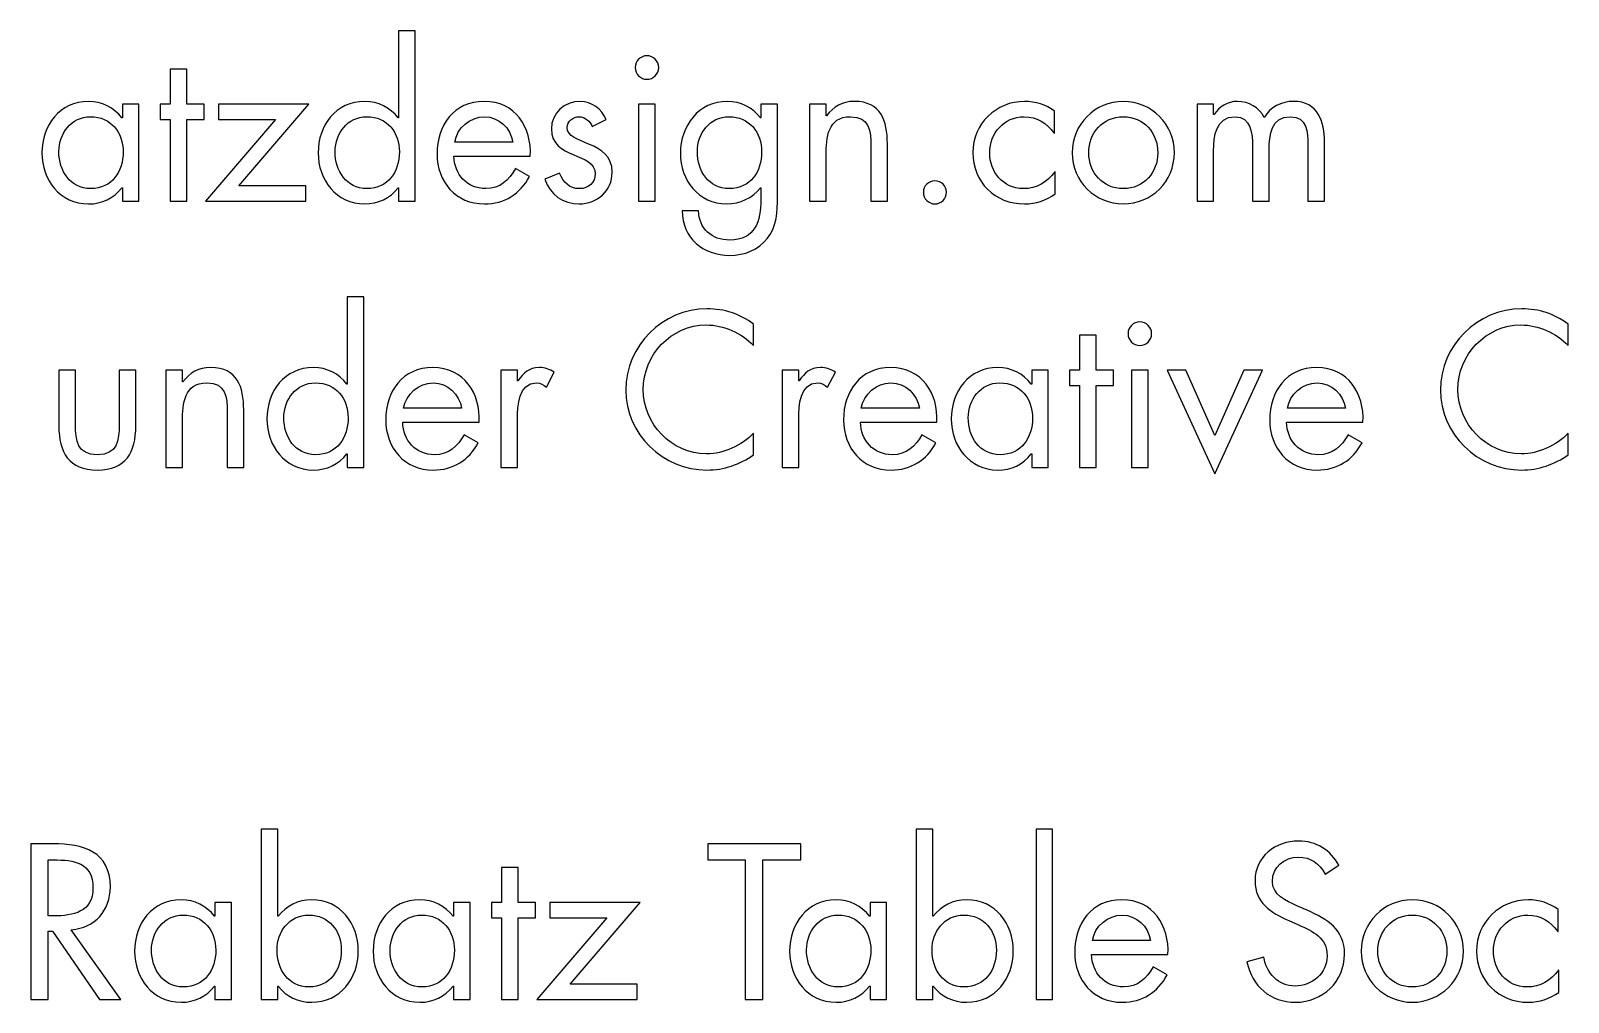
# Model space of a CAD drawing. Extents: x 150 to 6088, y 37 to 2750.
# Drawn here: x 4858.4 to 5304.3, y 1313.5 to 1595.4 of the extents above; entities that cross this region are included whole.
import ezdxf

# ---------------------------------------------------------------- set-up
doc = ezdxf.new("R2010")
doc.units = 0
doc.layers.add('00_Layout', color=7, linetype='CONTINUOUS')

msp = doc.modelspace()

# ---------------------------------------------------------------- linework, layer by layer
at = {"layer": '00_Layout', "color": 7}
for p, q in [((4969.854534, 1595.40813), (4965.056855, 1595.40813)), ((4965.056855, 1595.40813), (4965.056855, 1570.099863)), ((4969.854534, 1545.931075), (4969.854534, 1595.40813)), ((5037.083161, 1588.151498), (5037.083161, 1588.151498)), ((4903.645345, 1584.253321), (4898.847666, 1584.253321)), ((4898.847666, 1584.253321), (4898.847666, 1574.118002)), ((4903.645345, 1574.118002), (4903.645345, 1584.253321)), ((4875.698262, 1570.459696), (4875.698262, 1570.459696)), ((4884.934052, 1570.099863), (4884.814196, 1570.099863)), ((4889.731731, 1574.118002), (4884.934052, 1574.118002)), ((4884.934052, 1574.118002), (4884.934052, 1570.099863)), ((4889.731731, 1545.931075), (4889.731731, 1574.118002)), ((4898.847666, 1574.118002), (4895.908945, 1574.118002)), ((4895.908945, 1574.118002), (4895.908945, 1569.680076)), ((4908.683, 1574.118002), (4903.645345, 1574.118002)), ((4908.683, 1569.680076), (4908.683, 1574.118002)), ((4939.028791, 1574.118002), (4912.821075, 1574.118002)), ((4912.821075, 1574.118002), (4912.821075, 1569.680076)), ((4918.758312, 1550.369027), (4939.028791, 1574.118002)), ((4955.821065, 1570.459696), (4955.821065, 1570.459696)), ((4965.056855, 1570.099863), (4964.936734, 1570.099863)), ((5039.482133, 1574.118002), (5034.684454, 1574.118002)), ((5034.684454, 1574.118002), (5034.684454, 1545.931075)), ((5039.482133, 1545.931075), (5039.482133, 1574.118002)), ((5060.89217, 1570.459696), (5060.89217, 1570.459696)), ((5070.12796, 1570.099863), (5070.008104, 1570.099863)), ((5074.925639, 1574.118002), (5070.12796, 1574.118002)), ((5070.12796, 1574.118002), (5070.12796, 1570.099863)), ((5074.925639, 1547.31045), (5074.925639, 1574.118002)), ((5089.079229, 1574.118002), (5084.281285, 1574.118002)), ((5084.281285, 1574.118002), (5084.281285, 1545.931075)), ((5089.079229, 1570.699593), (5089.079229, 1574.118002)), ((5089.199085, 1570.699593), (5089.079229, 1570.699593)), ((5155.348479, 1565.721891), (5155.348479, 1572.078969)), ((5175.259125, 1570.459696), (5175.259125, 1570.459696)), ((5201.467106, 1574.118002), (5196.669162, 1574.118002)), ((5196.669162, 1574.118002), (5196.669162, 1545.931075)), ((5201.467106, 1571.059425), (5201.467106, 1574.118002)), ((5201.586962, 1571.059425), (5201.467106, 1571.059425)), ((4895.908945, 1569.680076), (4898.847666, 1569.680076)), ((4898.847666, 1569.680076), (4898.847666, 1545.931075)), ((4903.645345, 1569.680076), (4908.683, 1569.680076)), ((4903.645345, 1545.931075), (4903.645345, 1569.680076)), ((4929.373372, 1569.680076), (4909.042833, 1545.931075)), ((4912.821075, 1569.680076), (4929.373372, 1569.680076)), ((5021.250529, 1567.581035), (5025.268747, 1569.680076)), ((5155.228358, 1565.721891), (5155.348479, 1565.721891)), ((4998.22151, 1563.083128), (4981.369176, 1563.083128)), ((5102.033201, 1561.823714), (5102.033201, 1545.931075)), ((5106.83088, 1545.931075), (5106.83088, 1562.663315)), ((5212.741771, 1561.94365), (5212.741771, 1545.931075)), ((5217.53945, 1545.931075), (5217.53945, 1560.864152)), ((5228.81438, 1562.303482), (5228.81438, 1545.931075)), ((5233.612059, 1545.931075), (5233.612059, 1563.083128)), ((4981.129199, 1559.005008), (5003.259166, 1559.005008)), ((5089.079229, 1545.931075), (5089.079229, 1559.304886)), ((5201.467106, 1545.931075), (5201.467106, 1560.504319)), ((5003.019189, 1553.067771), (4998.941175, 1555.406683)), ((5011.775026, 1554.087288), (5007.517096, 1552.288125)), ((5155.528395, 1554.447147), (5155.408275, 1554.447147)), ((5155.528395, 1548.030116), (5155.528395, 1554.447147)), ((4884.814196, 1549.829278), (4884.934052, 1549.829278)), ((4884.934052, 1549.829278), (4884.934052, 1545.931075)), ((4938.18927, 1550.369027), (4918.758312, 1550.369027)), ((4938.18927, 1545.931075), (4938.18927, 1550.369027)), ((4964.936734, 1549.829278), (4965.056855, 1549.829278)), ((4965.056855, 1549.829278), (4965.056855, 1545.931075)), ((5070.008104, 1549.829278), (5070.12796, 1549.829278)), ((5070.12796, 1549.829278), (5070.12796, 1546.470824)), ((5120.624373, 1551.868338), (5120.624373, 1551.868338)), ((4884.934052, 1545.931075), (4889.731731, 1545.931075)), ((4898.847666, 1545.931075), (4903.645345, 1545.931075)), ((4909.042833, 1545.931075), (4938.18927, 1545.931075)), ((4965.056855, 1545.931075), (4969.854534, 1545.931075)), ((5034.684454, 1545.931075), (5039.482133, 1545.931075)), ((5052.076272, 1543.172376), (5047.278593, 1543.172376)), ((5084.281285, 1545.931075), (5089.079229, 1545.931075)), ((5102.033201, 1545.931075), (5106.83088, 1545.931075)), ((5175.259125, 1545.151455), (5175.259125, 1545.151455)), ((5196.669162, 1545.931075), (5201.467106, 1545.931075)), ((5212.741771, 1545.931075), (5217.53945, 1545.931075)), ((5228.81438, 1545.931075), (5233.612059, 1545.931075)), ((4954.981544, 1518.183805), (4950.183864, 1518.183805)), ((4950.183864, 1518.183805), (4950.183864, 1492.875564)), ((4954.981544, 1468.706776), (4954.981544, 1518.183805)), ((5068.029025, 1504.030373), (5068.029025, 1510.267488)), ((5180.056804, 1510.927173), (5180.056804, 1510.927173)), ((5304.319155, 1504.030373), (5304.319155, 1510.267488)), ((5167.402869, 1507.028996), (5162.604926, 1507.028996)), ((5162.604926, 1507.028996), (5162.604926, 1496.893703)), ((5167.402869, 1496.893703), (5167.402869, 1507.028996)), ((4871.320475, 1496.893703), (4866.522532, 1496.893703)), ((4866.522532, 1496.893703), (4866.522532, 1480.641231)), ((4871.320475, 1481.18098), (4871.320475, 1496.893703)), ((4888.83215, 1496.893703), (4884.034471, 1496.893703)), ((4884.034471, 1496.893703), (4884.034471, 1481.18098)), ((4888.83215, 1480.641231), (4888.83215, 1496.893703)), ((4902.385931, 1496.893703), (4897.588252, 1496.893703)), ((4897.588252, 1496.893703), (4897.588252, 1468.706776)), ((4902.385931, 1493.475267), (4902.385931, 1496.893703)), ((4999.54072, 1496.893703), (4994.74304, 1496.893703)), ((4994.74304, 1496.893703), (4994.74304, 1468.706776)), ((4999.54072, 1493.8351), (4999.54072, 1496.893703)), ((5007.936989, 1491.975983), (5010.21584, 1496.353954)), ((5081.102853, 1496.893703), (5076.305174, 1496.893703)), ((5076.305174, 1496.893703), (5076.305174, 1468.706776)), ((5081.102853, 1493.8351), (5081.102853, 1496.893703)), ((5089.499122, 1491.975983), (5091.777973, 1496.353954)), ((5153.489256, 1496.893703), (5148.691577, 1496.893703)), ((5148.691577, 1496.893703), (5148.691577, 1492.875564)), ((5153.489256, 1468.706776), (5153.489256, 1496.893703)), ((5162.604926, 1496.893703), (5159.66647, 1496.893703)), ((5159.66647, 1496.893703), (5159.66647, 1492.455751)), ((5172.440525, 1496.893703), (5167.402869, 1496.893703)), ((5172.440525, 1492.455751), (5172.440525, 1496.893703)), ((5182.455776, 1496.893703), (5177.658097, 1496.893703)), ((5177.658097, 1496.893703), (5177.658097, 1468.706776)), ((5182.455776, 1468.706776), (5182.455776, 1496.893703)), ((5193.430669, 1496.893703), (5187.97312, 1496.893703)), ((5187.97312, 1496.893703), (5201.826674, 1466.847632)), ((5201.826674, 1477.942487), (5193.430669, 1496.893703)), ((5201.826674, 1466.847632), (5215.620431, 1496.893703)), ((5210.222943, 1496.893703), (5201.826674, 1477.942487)), ((5215.620431, 1496.893703), (5210.222943, 1496.893703)), ((4902.505787, 1493.475267), (4902.385931, 1493.475267)), ((4940.948074, 1493.235397), (4940.948074, 1493.235397)), ((4950.183864, 1492.875564), (4950.063744, 1492.875564)), ((4999.66084, 1493.8351), (4999.54072, 1493.8351)), ((5081.222973, 1493.8351), (5081.102853, 1493.8351)), ((5139.455786, 1493.235397), (5139.455786, 1493.235397)), ((5148.691577, 1492.875564), (5148.571456, 1492.875564)), ((5159.66647, 1492.455751), (5162.604926, 1492.455751)), ((5162.604926, 1492.455751), (5162.604926, 1468.706776)), ((5167.402869, 1492.455751), (5172.440525, 1492.455751)), ((5167.402869, 1468.706776), (5167.402869, 1492.455751)), ((4920.137582, 1468.706776), (4920.137582, 1485.439016)), ((4983.348255, 1485.858803), (4966.496185, 1485.858803)), ((5116.126731, 1485.858803), (5099.274397, 1485.858803)), ((5239.729212, 1485.858803), (5222.876878, 1485.858803)), ((4902.385931, 1468.706776), (4902.385931, 1482.080561)), ((4915.339903, 1484.599389), (4915.339903, 1468.706776)), ((4966.256209, 1481.78071), (4988.385911, 1481.78071)), ((4999.54072, 1468.706776), (4999.54072, 1482.800226)), ((5081.102853, 1468.706776), (5081.102853, 1482.800226)), ((5099.034685, 1481.78071), (5121.164387, 1481.78071)), ((5222.637166, 1481.78071), (5244.766868, 1481.78071)), ((4988.146199, 1475.843446), (4984.06792, 1478.182384)), ((5068.029025, 1472.365082), (5068.029025, 1478.602171)), ((5120.92441, 1475.843446), (5116.846396, 1478.182384)), ((5244.526891, 1475.843446), (5240.448877, 1478.182384)), ((5304.319155, 1472.365082), (5304.319155, 1478.602171)), ((4950.063744, 1472.604953), (4950.183864, 1472.604953)), ((4950.183864, 1472.604953), (4950.183864, 1468.706776)), ((5148.571456, 1472.604953), (5148.691577, 1472.604953)), ((5148.691577, 1472.604953), (5148.691577, 1468.706776)), ((4897.588252, 1468.706776), (4902.385931, 1468.706776)), ((4915.339903, 1468.706776), (4920.137582, 1468.706776)), ((4950.183864, 1468.706776), (4954.981544, 1468.706776)), ((4994.74304, 1468.706776), (4999.54072, 1468.706776)), ((5076.305174, 1468.706776), (5081.102853, 1468.706776)), ((5148.691577, 1468.706776), (5153.489256, 1468.706776)), ((5162.604926, 1468.706776), (5167.402869, 1468.706776)), ((5177.658097, 1468.706776), (5182.455776, 1468.706776)), ((4930.033241, 1363.73518), (4925.235562, 1363.73518)), ((4925.235562, 1363.73518), (4925.235562, 1314.258125)), ((4930.033241, 1338.426914), (4930.033241, 1363.73518)), ((5120.024829, 1363.73518), (5115.227149, 1363.73518)), ((5115.227149, 1363.73518), (5115.227149, 1314.258125)), ((5120.024829, 1338.426914), (5120.024829, 1363.73518)), ((5154.748934, 1363.73518), (5149.950991, 1363.73518)), ((5149.950991, 1363.73518), (5149.950991, 1314.258125)), ((5154.748934, 1314.258125), (5154.748934, 1363.73518)), ((4864.90355, 1359.477144), (4858.366504, 1359.477144)), ((4858.366504, 1359.477144), (4858.366504, 1314.258125)), ((5081.702662, 1359.477144), (5054.715221, 1359.477144)), ((5054.715221, 1359.477144), (5054.715221, 1354.799321)), ((5081.702662, 1354.799321), (5081.702662, 1359.477144)), ((4863.404159, 1354.799321), (4864.90355, 1354.799321)), ((4863.404159, 1338.546875), (4863.404159, 1354.799321)), ((4999.7209, 1352.580345), (4994.922957, 1352.580345)), ((4994.922957, 1352.580345), (4994.922957, 1342.445053)), ((4999.7209, 1342.445053), (4999.7209, 1352.580345)), ((5054.715221, 1354.799321), (5065.630318, 1354.799321)), ((5065.630318, 1354.799321), (5065.630318, 1314.258125)), ((5070.667973, 1354.799321), (5081.702662, 1354.799321)), ((5070.667973, 1314.258125), (5070.667973, 1354.799321)), ((5233.791975, 1350.661247), (5237.810193, 1353.240056)), ((4916.599581, 1342.445053), (4911.801637, 1342.445053)), ((4911.801637, 1342.445053), (4911.801637, 1338.426914)), ((4916.599581, 1314.258125), (4916.599581, 1342.445053)), ((4985.807287, 1342.445053), (4981.009608, 1342.445053)), ((4981.009608, 1342.445053), (4981.009608, 1338.426914)), ((4985.807287, 1314.258125), (4985.807287, 1342.445053)), ((4994.922957, 1342.445053), (4991.984501, 1342.445053)), ((4991.984501, 1342.445053), (4991.984501, 1338.007127)), ((5004.758556, 1342.445053), (4999.7209, 1342.445053)), ((5004.758556, 1338.007127), (5004.758556, 1342.445053)), ((5035.104346, 1342.445053), (5008.896631, 1342.445053)), ((5008.896631, 1342.445053), (5008.896631, 1338.007127)), ((5014.833868, 1318.696078), (5035.104346, 1342.445053)), ((5106.591168, 1342.445053), (5101.793489, 1342.445053)), ((5101.793489, 1342.445053), (5101.793489, 1338.426914)), ((5106.591168, 1314.258125), (5106.591168, 1342.445053)), ((4864.963345, 1338.546875), (4863.404159, 1338.546875)), ((4902.565847, 1338.786746), (4902.565847, 1338.786746)), ((4911.801637, 1338.426914), (4911.681781, 1338.426914)), ((4930.153097, 1338.426914), (4930.033241, 1338.426914)), ((4938.968995, 1338.786746), (4938.968995, 1338.786746)), ((4971.773817, 1338.786746), (4971.773817, 1338.786746)), ((4981.009608, 1338.426914), (4980.889487, 1338.426914)), ((4991.984501, 1338.007127), (4994.922957, 1338.007127)), ((4994.922957, 1338.007127), (4994.922957, 1314.258125)), ((4999.7209, 1338.007127), (5004.758556, 1338.007127)), ((4999.7209, 1314.258125), (4999.7209, 1338.007127)), ((5025.448928, 1338.007127), (5005.118389, 1314.258125)), ((5008.896631, 1338.007127), (5025.448928, 1338.007127)), ((5092.557699, 1338.786746), (5092.557699, 1338.786746)), ((5101.793489, 1338.426914), (5101.673368, 1338.426914)), ((5120.144949, 1338.426914), (5120.024829, 1338.426914)), ((5128.960847, 1338.786746), (5128.960847, 1338.786746)), ((5228.574403, 1340.166122), (5225.575887, 1341.48549)), ((5259.100374, 1338.786746), (5259.100374, 1338.786746)), ((5301.440759, 1334.048942), (5301.440759, 1340.405993)), ((4863.404159, 1334.108923), (4864.663573, 1334.108923)), ((4863.404159, 1314.258125), (4863.404159, 1334.108923)), ((4864.663573, 1334.108923), (4878.33721, 1314.258125)), ((4884.514424, 1314.258125), (4870.121122, 1334.528736)), ((5223.297035, 1337.1675), (5226.055575, 1335.968067)), ((5301.320639, 1334.048942), (5301.440759, 1334.048942)), ((5183.175706, 1331.410179), (5166.323372, 1331.410179)), ((5166.083395, 1327.332059), (5188.213362, 1327.332059)), ((5216.040324, 1326.552439), (5211.122524, 1325.173064)), ((5187.973385, 1321.394822), (5183.895371, 1323.733733)), ((5301.620676, 1322.774171), (5301.500555, 1322.774171)), ((5301.620676, 1316.357166), (5301.620676, 1322.774171)), ((4911.681781, 1318.156329), (4911.801637, 1318.156329)), ((4911.801637, 1318.156329), (4911.801637, 1314.258125)), ((4930.033241, 1314.258125), (4930.033241, 1318.156329)), ((4930.033241, 1318.156329), (4930.153097, 1318.156329)), ((4980.889487, 1318.156329), (4981.009608, 1318.156329)), ((4981.009608, 1318.156329), (4981.009608, 1314.258125)), ((5034.264825, 1318.696078), (5014.833868, 1318.696078)), ((5034.264825, 1314.258125), (5034.264825, 1318.696078)), ((5101.673368, 1318.156329), (5101.793489, 1318.156329)), ((5101.793489, 1318.156329), (5101.793489, 1314.258125)), ((5120.024829, 1314.258125), (5120.024829, 1318.156329)), ((5120.024829, 1318.156329), (5120.144949, 1318.156329)), ((4858.366504, 1314.258125), (4863.404159, 1314.258125)), ((4878.33721, 1314.258125), (4884.514424, 1314.258125)), ((4911.801637, 1314.258125), (4916.599581, 1314.258125)), ((4925.235562, 1314.258125), (4930.033241, 1314.258125)), ((4981.009608, 1314.258125), (4985.807287, 1314.258125)), ((4994.922957, 1314.258125), (4999.7209, 1314.258125)), ((5005.118389, 1314.258125), (5034.264825, 1314.258125)), ((5065.630318, 1314.258125), (5070.667973, 1314.258125)), ((5101.793489, 1314.258125), (5106.591168, 1314.258125)), ((5115.227149, 1314.258125), (5120.024829, 1314.258125)), ((5149.950991, 1314.258125), (5154.748934, 1314.258125)), ((5259.100374, 1313.478506), (5259.100374, 1313.478506))]:
    msp.add_line(p, q, dxfattribs=at)
for points in [[(5037.083161, 1588.151498), (5035.224202, 1588.151498), (5033.664752, 1586.592232), (5033.664752, 1584.733089)], [(5040.501835, 1584.733089), (5040.501835, 1586.592232), (5038.942384, 1588.151498), (5037.083161, 1588.151498)], [(5033.664752, 1584.733089), (5033.664752, 1582.813964), (5035.224202, 1581.314679), (5037.083161, 1581.314679)], [(5037.083161, 1581.314679), (5038.942384, 1581.314679), (5040.501835, 1582.813964), (5040.501835, 1584.733089)], [(4875.158513, 1574.897648), (4866.702448, 1574.897648), (4861.604732, 1568.000849), (4861.604732, 1559.964571)], [(4884.814196, 1570.099863), (4882.475284, 1573.098485), (4878.996815, 1574.897648), (4875.158513, 1574.897648)], [(4955.281316, 1574.897648), (4946.825251, 1574.897648), (4941.727535, 1568.000849), (4941.727535, 1559.964571)], [(4964.936734, 1570.099863), (4962.657883, 1573.098485), (4959.059558, 1574.897648), (4955.281316, 1574.897648)], [(4989.885301, 1574.897648), (4981.069403, 1574.897648), (4976.211664, 1568.000849), (4976.211664, 1559.664719)], [(5003.259166, 1559.005008), (5003.738854, 1567.401119), (4998.941175, 1574.897648), (4989.885301, 1574.897648)], [(5017.772324, 1574.897648), (5013.214357, 1574.897648), (5009.376054, 1571.659155), (5009.376054, 1566.921351)], [(5025.268747, 1569.680076), (5024.009333, 1572.618717), (5021.010817, 1574.897648), (5017.772324, 1574.897648)], [(5060.412481, 1574.897648), (5052.076272, 1574.897648), (5046.79864, 1567.820932), (5046.79864, 1559.90459)], [(5070.008104, 1570.099863), (5067.728988, 1573.158466), (5064.310579, 1574.897648), (5060.412481, 1574.897648)], [(5097.235257, 1574.897648), (5093.757052, 1574.897648), (5091.178164, 1573.398337), (5089.199085, 1570.699593)], [(5106.83088, 1562.663315), (5106.83088, 1569.260263), (5105.031717, 1574.897648), (5097.235257, 1574.897648)], [(5146.652437, 1574.897648), (5138.376289, 1574.897648), (5131.599531, 1568.420662), (5131.599531, 1560.024552)], [(5155.348479, 1572.078969), (5152.829651, 1573.878131), (5149.711014, 1574.897648), (5146.652437, 1574.897648)], [(5175.259125, 1574.897648), (5166.982977, 1574.897648), (5160.44593, 1568.240746), (5160.44593, 1559.964571)], [(5190.07232, 1559.964571), (5190.07232, 1568.240746), (5183.535274, 1574.897648), (5175.259125, 1574.897648)], [(5208.36372, 1574.897648), (5205.48506, 1574.897648), (5203.086352, 1573.398337), (5201.586962, 1571.059425)], [(5216.16018, 1570.219825), (5214.66079, 1573.158466), (5211.662273, 1574.897648), (5208.36372, 1574.897648)], [(5224.616245, 1574.897648), (5221.197836, 1574.897648), (5217.839487, 1573.338382), (5216.16018, 1570.219825)], [(5233.612059, 1563.083128), (5233.612059, 1569.020365), (5231.812896, 1574.897648), (5224.616245, 1574.897648)], [(4866.522532, 1560.324403), (4866.522532, 1565.601956), (4870.120857, 1570.459696), (4875.698262, 1570.459696)], [(4875.698262, 1570.459696), (4881.635499, 1570.459696), (4885.174029, 1565.901808), (4885.174029, 1560.264422)], [(4946.645335, 1560.324403), (4946.645335, 1565.601956), (4950.24366, 1570.459696), (4955.821065, 1570.459696)], [(4955.821065, 1570.459696), (4961.758302, 1570.459696), (4965.296567, 1565.901808), (4965.296567, 1560.264422)], [(4981.369176, 1563.083128), (4981.968985, 1567.161248), (4985.807022, 1570.459696), (4989.945097, 1570.459696)], [(4989.945097, 1570.459696), (4994.143231, 1570.459696), (4997.561641, 1567.161248), (4998.22151, 1563.083128)], [(5013.934022, 1567.341164), (5013.934022, 1569.140327), (5015.733184, 1570.459696), (5017.412491, 1570.459696)], [(5017.412491, 1570.459696), (5019.151594, 1570.459696), (5020.590924, 1569.080346), (5021.250529, 1567.581035)], [(5051.71644, 1560.324403), (5051.71644, 1565.601956), (5055.314765, 1570.459696), (5060.89217, 1570.459696)], [(5060.89217, 1570.459696), (5066.829407, 1570.459696), (5070.367936, 1565.901808), (5070.367936, 1560.264422)], [(5089.079229, 1559.304886), (5089.079229, 1564.342542), (5089.498857, 1570.459696), (5096.095964, 1570.459696)], [(5096.095964, 1570.459696), (5101.673368, 1570.459696), (5102.033201, 1566.381602), (5102.033201, 1561.823714)], [(5136.517066, 1560.024552), (5136.517066, 1565.661937), (5140.65514, 1570.459696), (5146.472521, 1570.459696)], [(5146.472521, 1570.459696), (5150.250763, 1570.459696), (5153.009567, 1568.540597), (5155.228358, 1565.721891)], [(5165.243874, 1560.024552), (5165.243874, 1565.721891), (5169.321888, 1570.459696), (5175.259125, 1570.459696)], [(5175.259125, 1570.459696), (5181.196362, 1570.459696), (5185.274641, 1565.721891), (5185.274641, 1560.024552)], [(5201.467106, 1560.504319), (5201.467106, 1564.762356), (5202.06665, 1570.459696), (5207.704115, 1570.459696)], [(5207.704115, 1570.459696), (5212.321878, 1570.459696), (5212.741771, 1565.42204), (5212.741771, 1561.94365)], [(5217.53945, 1560.864152), (5217.53945, 1565.122188), (5218.139259, 1570.459696), (5223.656868, 1570.459696)], [(5223.656868, 1570.459696), (5228.574403, 1570.459696), (5228.81438, 1565.961789), (5228.81438, 1562.303482)], [(5009.376054, 1566.921351), (5009.376054, 1558.045473), (5022.090314, 1560.204468), (5022.090314, 1553.907372)], [(5020.471068, 1562.423444), (5017.172515, 1563.802793), (5013.934022, 1564.762356), (5013.934022, 1567.341164)], [(5027.008114, 1554.327185), (5027.008114, 1559.064989), (5023.769357, 1561.044068), (5020.471068, 1562.423444)], [(4861.604732, 1559.964571), (4861.604732, 1552.16819), (4866.822304, 1545.151455), (4875.098717, 1545.151455)], [(4875.758322, 1549.589381), (4869.761025, 1549.589381), (4866.522532, 1554.80698), (4866.522532, 1560.324403)], [(4885.174029, 1560.264422), (4885.174029, 1554.567082), (4881.935536, 1549.589381), (4875.758322, 1549.589381)], [(4941.727535, 1559.964571), (4941.727535, 1552.16819), (4946.945107, 1545.151455), (4955.221256, 1545.151455)], [(4955.881125, 1549.589381), (4949.883828, 1549.589381), (4946.645335, 1554.80698), (4946.645335, 1560.324403)], [(4965.296567, 1560.264422), (4965.296567, 1554.567082), (4962.058074, 1549.589381), (4955.881125, 1549.589381)], [(4976.211664, 1559.664719), (4976.211664, 1551.56846), (4981.609152, 1545.151455), (4990.005157, 1545.151455)], [(4990.36499, 1549.589381), (4984.907441, 1549.589381), (4981.189259, 1553.787436), (4981.129199, 1559.005008)], [(5046.79864, 1559.90459), (5046.79864, 1552.048255), (5052.016212, 1545.151455), (5060.232565, 1545.151455)], [(5060.95223, 1549.589381), (5054.954932, 1549.589381), (5051.71644, 1554.80698), (5051.71644, 1560.324403)], [(5070.367936, 1560.264422), (5070.367936, 1554.567082), (5067.129179, 1549.589381), (5060.95223, 1549.589381)], [(5131.599531, 1560.024552), (5131.599531, 1551.508506), (5138.076516, 1545.151455), (5146.592377, 1545.151455)], [(5146.232545, 1549.589381), (5140.355368, 1549.589381), (5136.517066, 1554.447147), (5136.517066, 1560.024552)], [(5160.44593, 1559.964571), (5160.44593, 1551.688422), (5167.043037, 1545.151455), (5175.259125, 1545.151455)], [(5175.259125, 1549.589381), (5169.321888, 1549.589381), (5165.243874, 1554.267204), (5165.243874, 1560.024552)], [(5185.274641, 1560.024552), (5185.274641, 1554.267204), (5181.196362, 1549.589381), (5175.259125, 1549.589381)], [(5175.259125, 1545.151455), (5183.475478, 1545.151455), (5190.07232, 1551.688422), (5190.07232, 1559.964571)], [(4990.005157, 1545.151455), (4995.762478, 1545.151455), (5000.320445, 1548.030116), (5003.019189, 1553.067771)], [(4998.941175, 1555.406683), (4997.081952, 1552.048255), (4994.443004, 1549.589381), (4990.36499, 1549.589381)], [(5007.517096, 1552.288125), (5009.016222, 1547.850199), (5012.734668, 1545.151455), (5017.472287, 1545.151455)], [(5017.532347, 1549.589381), (5014.353914, 1549.589381), (5012.97438, 1551.448525), (5011.775026, 1554.087288)], [(5017.472287, 1545.151455), (5022.689859, 1545.151455), (5027.008114, 1548.989678), (5027.008114, 1554.327185)], [(5022.090314, 1553.907372), (5022.090314, 1551.328589), (5020.111235, 1549.589381), (5017.532347, 1549.589381)], [(5155.408275, 1554.447147), (5153.069363, 1551.388544), (5150.250763, 1549.589381), (5146.232545, 1549.589381)], [(4875.098717, 1545.151455), (4879.056875, 1545.151455), (4882.355164, 1546.710721), (4884.814196, 1549.829278)], [(4955.221256, 1545.151455), (4959.059558, 1545.151455), (4962.597823, 1546.770702), (4964.936734, 1549.829278)], [(5060.232565, 1545.151455), (5064.010807, 1545.151455), (5067.728988, 1546.890637), (5070.008104, 1549.829278)], [(5120.624373, 1551.868338), (5118.765415, 1551.868338), (5117.266024, 1550.369027), (5117.266024, 1548.569864)], [(5117.266024, 1548.569864), (5117.266024, 1546.710721), (5118.765415, 1545.151455), (5120.624373, 1545.151455)], [(5123.982987, 1548.569864), (5123.982987, 1550.369027), (5122.483596, 1551.868338), (5120.624373, 1551.868338)], [(5120.624373, 1545.151455), (5122.483596, 1545.151455), (5123.982987, 1546.710721), (5123.982987, 1548.569864)], [(5146.592377, 1545.151455), (5149.950991, 1545.151455), (5152.769591, 1546.170972), (5155.528395, 1548.030116)], [(5047.278593, 1543.172376), (5047.458509, 1535.196053), (5053.275626, 1530.218378), (5061.132146, 1530.218378)], [(5061.072086, 1534.656304), (5055.914574, 1534.656304), (5052.136332, 1537.954778), (5052.076272, 1543.172376)], [(5070.12796, 1546.470824), (5070.12796, 1540.113773), (5068.508713, 1534.656304), (5061.072086, 1534.656304)], [(5072.046979, 1535.196053), (5074.925639, 1538.91434), (5074.925639, 1542.812544), (5074.925639, 1547.31045)], [(5061.132146, 1530.218378), (5065.330016, 1530.218378), (5069.408295, 1531.837624), (5072.046979, 1535.196053)], [(5054.535304, 1514.705441), (5041.581332, 1514.705441), (5030.966272, 1504.090354), (5030.966272, 1491.136356)], [(5068.029025, 1510.267488), (5064.010807, 1513.266111), (5059.57296, 1514.705441), (5054.535304, 1514.705441)], [(5290.825434, 1514.705441), (5277.871463, 1514.705441), (5267.256402, 1504.090354), (5267.256402, 1491.136356)], [(5304.319155, 1510.267488), (5300.300937, 1513.266111), (5295.86309, 1514.705441), (5290.825434, 1514.705441)], [(5036.003928, 1491.316272), (5036.003928, 1501.271648), (5044.159956, 1510.027591), (5054.235267, 1510.027591)], [(5054.235267, 1510.027591), (5059.452839, 1510.027591), (5064.430699, 1507.748661), (5068.029025, 1504.030373)], [(5180.056804, 1510.927173), (5178.197846, 1510.927173), (5176.638395, 1509.367907), (5176.638395, 1507.508763)], [(5176.638395, 1507.508763), (5176.638395, 1505.589665), (5178.197846, 1504.090354), (5180.056804, 1504.090354)], [(5183.475214, 1507.508763), (5183.475214, 1509.367907), (5181.916027, 1510.927173), (5180.056804, 1510.927173)], [(5180.056804, 1504.090354), (5181.916027, 1504.090354), (5183.475214, 1505.589665), (5183.475214, 1507.508763)], [(5272.294058, 1491.316272), (5272.294058, 1501.271648), (5280.450351, 1510.027591), (5290.525662, 1510.027591)], [(5290.525662, 1510.027591), (5295.743234, 1510.027591), (5300.72083, 1507.748661), (5304.319155, 1504.030373)], [(4910.542223, 1497.673323), (4907.063754, 1497.673323), (4904.484866, 1496.174038), (4902.505787, 1493.475267)], [(4920.137582, 1485.439016), (4920.137582, 1492.035937), (4918.338419, 1497.673323), (4910.542223, 1497.673323)], [(4940.408325, 1497.673323), (4931.95226, 1497.673323), (4926.854544, 1490.776523), (4926.854544, 1482.740245)], [(4950.063744, 1492.875564), (4947.784893, 1495.87416), (4944.186567, 1497.673323), (4940.408325, 1497.673323)], [(4975.01231, 1497.673323), (4966.196148, 1497.673323), (4961.338409, 1490.776523), (4961.338409, 1482.440394)], [(4988.385911, 1481.78071), (4988.865864, 1490.17682), (4984.06792, 1497.673323), (4975.01231, 1497.673323)], [(5005.89785, 1497.673323), (5002.779213, 1497.673323), (5001.339882, 1496.054076), (4999.66084, 1493.8351)], [(5010.21584, 1496.353954), (5008.83657, 1497.133574), (5007.517096, 1497.673323), (5005.89785, 1497.673323)], [(5087.459983, 1497.673323), (5084.341346, 1497.673323), (5082.902016, 1496.054076), (5081.222973, 1493.8351)], [(5091.777973, 1496.353954), (5090.398703, 1497.133574), (5089.079229, 1497.673323), (5087.459983, 1497.673323)], [(5107.790522, 1497.673323), (5098.974624, 1497.673323), (5094.116885, 1490.776523), (5094.116885, 1482.440394)], [(5121.164387, 1481.78071), (5121.644075, 1490.17682), (5116.846396, 1497.673323), (5107.790522, 1497.673323)], [(5138.916038, 1497.673323), (5130.459973, 1497.673323), (5125.362257, 1490.776523), (5125.362257, 1482.740245)], [(5148.571456, 1492.875564), (5146.232545, 1495.87416), (5142.75434, 1497.673323), (5138.916038, 1497.673323)], [(5231.393003, 1497.673323), (5222.577106, 1497.673323), (5217.719366, 1490.776523), (5217.719366, 1482.440394)], [(5244.766868, 1481.78071), (5245.246556, 1490.17682), (5240.448877, 1497.673323), (5231.393003, 1497.673323)], [(4902.385931, 1482.080561), (4902.385931, 1487.118217), (4902.805824, 1493.235397), (4909.402666, 1493.235397)], [(4909.402666, 1493.235397), (4914.98007, 1493.235397), (4915.339903, 1489.157277), (4915.339903, 1484.599389)], [(4931.772344, 1483.100078), (4931.772344, 1488.377631), (4935.370669, 1493.235397), (4940.948074, 1493.235397)], [(4940.948074, 1493.235397), (4946.885311, 1493.235397), (4950.423576, 1488.677509), (4950.423576, 1483.040123)], [(4966.496185, 1485.858803), (4967.09573, 1489.936923), (4970.934032, 1493.235397), (4975.072106, 1493.235397)], [(4975.072106, 1493.235397), (4979.270241, 1493.235397), (4982.68865, 1489.936923), (4983.348255, 1485.858803)], [(4999.54072, 1482.800226), (4999.54072, 1486.458533), (4999.780696, 1493.235397), (5005.058328, 1493.235397)], [(5005.058328, 1493.235397), (5006.317742, 1493.235397), (5006.977347, 1492.635667), (5007.936989, 1491.975983)], [(5030.966272, 1491.136356), (5030.966272, 1478.302319), (5041.761249, 1467.92713), (5054.535304, 1467.92713)], [(5054.355388, 1472.604953), (5044.220016, 1472.604953), (5036.003928, 1481.360896), (5036.003928, 1491.316272)], [(5081.102853, 1482.800226), (5081.102853, 1486.458533), (5081.342829, 1493.235397), (5086.620462, 1493.235397)], [(5086.620462, 1493.235397), (5087.879876, 1493.235397), (5088.53948, 1492.635667), (5089.499122, 1491.975983)], [(5099.274397, 1485.858803), (5099.874206, 1489.936923), (5103.712508, 1493.235397), (5107.850582, 1493.235397)], [(5107.850582, 1493.235397), (5112.048452, 1493.235397), (5115.466861, 1489.936923), (5116.126731, 1485.858803)], [(5130.280056, 1483.100078), (5130.280056, 1488.377631), (5133.878382, 1493.235397), (5139.455786, 1493.235397)], [(5139.455786, 1493.235397), (5145.393023, 1493.235397), (5148.931289, 1488.677509), (5148.931289, 1483.040123)], [(5222.876878, 1485.858803), (5223.476687, 1489.936923), (5227.314989, 1493.235397), (5231.453063, 1493.235397)], [(5231.453063, 1493.235397), (5235.650934, 1493.235397), (5239.069343, 1489.936923), (5239.729212, 1485.858803)], [(5267.256402, 1491.136356), (5267.256402, 1478.302319), (5278.051379, 1467.92713), (5290.825434, 1467.92713)], [(5290.645518, 1472.604953), (5280.510146, 1472.604953), (5272.294058, 1481.360896), (5272.294058, 1491.316272)], [(4866.522532, 1480.641231), (4866.522532, 1473.144702), (4869.341396, 1467.92713), (4877.677341, 1467.92713)], [(4877.677341, 1472.365082), (4871.860224, 1472.365082), (4871.320475, 1476.443176), (4871.320475, 1481.18098)], [(4884.034471, 1481.18098), (4884.034471, 1476.443176), (4883.494722, 1472.365082), (4877.677341, 1472.365082)], [(4877.677341, 1467.92713), (4886.01355, 1467.92713), (4888.83215, 1473.144702), (4888.83215, 1480.641231)], [(4926.854544, 1482.740245), (4926.854544, 1474.943865), (4932.072116, 1467.92713), (4940.348265, 1467.92713)], [(4941.00787, 1472.365082), (4935.010837, 1472.365082), (4931.772344, 1477.582654), (4931.772344, 1483.100078)], [(4950.423576, 1483.040123), (4950.423576, 1477.342757), (4947.185083, 1472.365082), (4941.00787, 1472.365082)], [(4961.338409, 1482.440394), (4961.338409, 1474.344161), (4966.735897, 1467.92713), (4975.132166, 1467.92713)], [(4975.491999, 1472.365082), (4970.03445, 1472.365082), (4966.316269, 1476.563111), (4966.256209, 1481.78071)], [(5094.116885, 1482.440394), (5094.116885, 1474.344161), (5099.514373, 1467.92713), (5107.910378, 1467.92713)], [(5108.27021, 1472.365082), (5102.812926, 1472.365082), (5099.09448, 1476.563111), (5099.034685, 1481.78071)], [(5125.362257, 1482.740245), (5125.362257, 1474.943865), (5130.579829, 1467.92713), (5138.855977, 1467.92713)], [(5139.515847, 1472.365082), (5133.518549, 1472.365082), (5130.280056, 1477.582654), (5130.280056, 1483.100078)], [(5148.931289, 1483.040123), (5148.931289, 1477.342757), (5145.692796, 1472.365082), (5139.515847, 1472.365082)], [(5217.719366, 1482.440394), (5217.719366, 1474.344161), (5223.116855, 1467.92713), (5231.512859, 1467.92713)], [(5231.872692, 1472.365082), (5226.415408, 1472.365082), (5222.696962, 1476.563111), (5222.637166, 1481.78071)], [(4984.06792, 1478.182384), (4982.208961, 1474.823929), (4979.570013, 1472.365082), (4975.491999, 1472.365082)], [(5068.029025, 1478.602171), (5064.430699, 1475.003846), (5059.452839, 1472.604953), (5054.355388, 1472.604953)], [(5116.846396, 1478.182384), (5114.987173, 1474.823929), (5112.348489, 1472.365082), (5108.27021, 1472.365082)], [(5240.448877, 1478.182384), (5238.589654, 1474.823929), (5235.95097, 1472.365082), (5231.872692, 1472.365082)], [(5304.319155, 1478.602171), (5300.72083, 1475.003846), (5295.743234, 1472.604953), (5290.645518, 1472.604953)], [(4940.348265, 1467.92713), (4944.186567, 1467.92713), (4947.724832, 1469.546376), (4950.063744, 1472.604953)], [(4975.132166, 1467.92713), (4980.889487, 1467.92713), (4985.447454, 1470.80579), (4988.146199, 1475.843446)], [(5054.535304, 1467.92713), (5059.332983, 1467.92713), (5064.130663, 1469.546376), (5068.029025, 1472.365082)], [(5107.910378, 1467.92713), (5113.667699, 1467.92713), (5118.225666, 1470.80579), (5120.92441, 1475.843446)], [(5138.855977, 1467.92713), (5142.814135, 1467.92713), (5146.112689, 1469.486395), (5148.571456, 1472.604953)], [(5231.512859, 1467.92713), (5237.27018, 1467.92713), (5241.828147, 1470.80579), (5244.526891, 1475.843446)], [(5290.825434, 1467.92713), (5295.623114, 1467.92713), (5300.421057, 1469.546376), (5304.319155, 1472.365082)], [(5226.115636, 1360.25679), (5219.398673, 1360.25679), (5213.461436, 1355.758883), (5213.461436, 1348.742149)], [(5237.810193, 1353.240056), (5235.411222, 1357.677982), (5231.153291, 1360.25679), (5226.115636, 1360.25679)], [(4881.455847, 1347.00294), (4881.455847, 1357.198214), (4873.479471, 1359.477144), (4864.90355, 1359.477144)], [(4864.90355, 1354.799321), (4870.960643, 1354.799321), (4876.418191, 1354.079656), (4876.418191, 1346.643108)], [(5218.499092, 1348.562232), (5218.499092, 1352.700307), (5221.977561, 1355.578967), (5225.99578, 1355.578967)], [(5225.99578, 1355.578967), (5229.833817, 1355.578967), (5231.992812, 1353.779804), (5233.791975, 1350.661247)], [(4870.121122, 1334.528736), (4877.077796, 1335.12844), (4881.455847, 1340.04616), (4881.455847, 1347.00294)], [(5213.461436, 1348.742149), (5213.461436, 1342.265136), (5218.019403, 1339.566392), (5223.297035, 1337.1675)], [(5225.575887, 1341.48549), (5222.51731, 1342.864866), (5218.499092, 1344.664029), (5218.499092, 1348.562232)], [(4876.418191, 1346.643108), (4876.418191, 1339.626373), (4870.660871, 1338.546875), (4864.963345, 1338.546875)], [(4902.026098, 1343.224699), (4893.570033, 1343.224699), (4888.472582, 1336.327899), (4888.472582, 1328.291621)], [(4911.681781, 1338.426914), (4909.34287, 1341.425536), (4905.8644, 1343.224699), (4902.026098, 1343.224699)], [(4939.808781, 1343.224699), (4935.970479, 1343.224699), (4932.432213, 1341.425536), (4930.153097, 1338.426914)], [(4953.362297, 1328.351602), (4953.362297, 1336.327899), (4948.204785, 1343.224699), (4939.808781, 1343.224699)], [(4971.234069, 1343.224699), (4962.778004, 1343.224699), (4957.680288, 1336.327899), (4957.680288, 1328.291621)], [(4980.889487, 1338.426914), (4978.550576, 1341.425536), (4975.072371, 1343.224699), (4971.234069, 1343.224699)], [(5092.01795, 1343.224699), (5083.561885, 1343.224699), (5078.464169, 1336.327899), (5078.464169, 1328.291621)], [(5101.673368, 1338.426914), (5099.334457, 1341.425536), (5095.856252, 1343.224699), (5092.01795, 1343.224699)], [(5129.800368, 1343.224699), (5125.962066, 1343.224699), (5122.4238, 1341.425536), (5120.144949, 1338.426914)], [(5143.354149, 1328.351602), (5143.354149, 1336.327899), (5138.196372, 1343.224699), (5129.800368, 1343.224699)], [(5174.839497, 1343.224699), (5166.023599, 1343.224699), (5161.16586, 1336.327899), (5161.16586, 1327.99177)], [(5188.213362, 1327.332059), (5188.69305, 1335.728169), (5183.895371, 1343.224699), (5174.839497, 1343.224699)], [(5259.100374, 1343.224699), (5250.824226, 1343.224699), (5244.287179, 1336.567796), (5244.287179, 1328.291621)], [(5273.913569, 1328.291621), (5273.913569, 1336.567796), (5267.376523, 1343.224699), (5259.100374, 1343.224699)], [(5292.744718, 1343.224699), (5284.468569, 1343.224699), (5277.691811, 1336.747713), (5277.691811, 1328.351602)], [(5301.440759, 1340.405993), (5298.921931, 1342.205155), (5295.803294, 1343.224699), (5292.744718, 1343.224699)], [(4893.390117, 1328.651454), (4893.390117, 1333.929007), (4896.988442, 1338.786746), (4902.565847, 1338.786746)], [(4902.565847, 1338.786746), (4908.503084, 1338.786746), (4912.041614, 1334.228858), (4912.041614, 1328.591473)], [(4929.793265, 1328.651454), (4929.793265, 1333.929007), (4933.39159, 1338.786746), (4938.968995, 1338.786746)], [(4938.968995, 1338.786746), (4944.906232, 1338.786746), (4948.444762, 1334.228858), (4948.444762, 1328.591473)], [(4962.598087, 1328.651454), (4962.598087, 1333.929007), (4966.196413, 1338.786746), (4971.773817, 1338.786746)], [(4971.773817, 1338.786746), (4977.711055, 1338.786746), (4981.24932, 1334.228858), (4981.24932, 1328.591473)], [(5083.381969, 1328.651454), (5083.381969, 1333.929007), (5086.980294, 1338.786746), (5092.557699, 1338.786746)], [(5092.557699, 1338.786746), (5098.494936, 1338.786746), (5102.033201, 1334.228858), (5102.033201, 1328.591473)], [(5119.785117, 1328.651454), (5119.785117, 1333.929007), (5123.383442, 1338.786746), (5128.960847, 1338.786746)], [(5128.960847, 1338.786746), (5134.898084, 1338.786746), (5138.436349, 1334.228858), (5138.436349, 1328.591473)], [(5166.323372, 1331.410179), (5166.923181, 1335.488272), (5170.761218, 1338.786746), (5174.899293, 1338.786746)], [(5174.899293, 1338.786746), (5179.097427, 1338.786746), (5182.515837, 1335.488272), (5183.175706, 1331.410179)], [(5239.42944, 1327.452021), (5239.42944, 1334.648672), (5234.451844, 1337.587313), (5228.574403, 1340.166122)], [(5249.084858, 1328.351602), (5249.084858, 1334.048942), (5253.163137, 1338.786746), (5259.100374, 1338.786746)], [(5259.100374, 1338.786746), (5265.037611, 1338.786746), (5269.115625, 1334.048942), (5269.115625, 1328.351602)], [(5282.609346, 1328.351602), (5282.609346, 1333.988988), (5286.74742, 1338.786746), (5292.564802, 1338.786746)], [(5292.564802, 1338.786746), (5296.343043, 1338.786746), (5299.101848, 1336.867648), (5301.320639, 1334.048942)], [(5226.055575, 1335.968067), (5230.25371, 1334.048942), (5234.391784, 1332.249779), (5234.391784, 1326.972226)], [(4888.472582, 1328.291621), (4888.472582, 1320.495241), (4893.690154, 1313.478506), (4901.966302, 1313.478506)], [(4902.625907, 1317.916432), (4896.62861, 1317.916432), (4893.390117, 1323.134004), (4893.390117, 1328.651454)], [(4912.041614, 1328.591473), (4912.041614, 1322.894133), (4908.803121, 1317.916432), (4902.625907, 1317.916432)], [(4939.029055, 1317.916432), (4933.031758, 1317.916432), (4929.793265, 1323.134004), (4929.793265, 1328.651454)], [(4948.444762, 1328.591473), (4948.444762, 1322.894133), (4945.206269, 1317.916432), (4939.029055, 1317.916432)], [(4939.868576, 1313.478506), (4948.144725, 1313.478506), (4953.362297, 1320.495241), (4953.362297, 1328.351602)], [(4957.680288, 1328.291621), (4957.680288, 1320.495241), (4962.89786, 1313.478506), (4971.174008, 1313.478506)], [(4971.833878, 1317.916432), (4965.83658, 1317.916432), (4962.598087, 1323.134004), (4962.598087, 1328.651454)], [(4981.24932, 1328.591473), (4981.24932, 1322.894133), (4978.010827, 1317.916432), (4971.833878, 1317.916432)], [(5078.464169, 1328.291621), (5078.464169, 1320.495241), (5083.681741, 1313.478506), (5091.95789, 1313.478506)], [(5092.617759, 1317.916432), (5086.620462, 1317.916432), (5083.381969, 1323.134004), (5083.381969, 1328.651454)], [(5102.033201, 1328.591473), (5102.033201, 1322.894133), (5098.794708, 1317.916432), (5092.617759, 1317.916432)], [(5129.020642, 1317.916432), (5123.02361, 1317.916432), (5119.785117, 1323.134004), (5119.785117, 1328.651454)], [(5138.436349, 1328.591473), (5138.436349, 1322.894133), (5135.197856, 1317.916432), (5129.020642, 1317.916432)], [(5129.860428, 1313.478506), (5138.136577, 1313.478506), (5143.354149, 1320.495241), (5143.354149, 1328.351602)], [(5161.16586, 1327.99177), (5161.16586, 1319.895511), (5166.563348, 1313.478506), (5174.959353, 1313.478506)], [(5175.319185, 1317.916432), (5169.861637, 1317.916432), (5166.143455, 1322.114487), (5166.083395, 1327.332059)], [(5211.122524, 1325.173064), (5212.561855, 1318.156329), (5217.959343, 1313.478506), (5225.216054, 1313.478506)], [(5225.096198, 1318.156329), (5220.238459, 1318.156329), (5216.699929, 1321.934571), (5216.040324, 1326.552439)], [(5234.391784, 1326.972226), (5234.391784, 1321.87459), (5229.953938, 1318.156329), (5225.096198, 1318.156329)], [(5225.216054, 1313.478506), (5233.07231, 1313.478506), (5239.42944, 1319.535678), (5239.42944, 1327.452021)], [(5244.287179, 1328.291621), (5244.287179, 1320.015473), (5250.884021, 1313.478506), (5259.100374, 1313.478506)], [(5259.100374, 1317.916432), (5253.163137, 1317.916432), (5249.084858, 1322.594255), (5249.084858, 1328.351602)], [(5269.115625, 1328.351602), (5269.115625, 1322.594255), (5265.037611, 1317.916432), (5259.100374, 1317.916432)], [(5259.100374, 1313.478506), (5267.316463, 1313.478506), (5273.913569, 1320.015473), (5273.913569, 1328.291621)], [(5277.691811, 1328.351602), (5277.691811, 1319.835556), (5284.168797, 1313.478506), (5292.684657, 1313.478506)], [(5292.324825, 1317.916432), (5286.447648, 1317.916432), (5282.609346, 1322.774171), (5282.609346, 1328.351602)], [(5174.959353, 1313.478506), (5180.716674, 1313.478506), (5185.274641, 1316.357166), (5187.973385, 1321.394822)], [(5183.895371, 1323.733733), (5182.036148, 1320.375305), (5179.3972, 1317.916432), (5175.319185, 1317.916432)], [(5301.500555, 1322.774171), (5299.161643, 1319.715594), (5296.343043, 1317.916432), (5292.324825, 1317.916432)], [(4901.966302, 1313.478506), (4905.924461, 1313.478506), (4909.222749, 1315.037771), (4911.681781, 1318.156329)], [(4930.153097, 1318.156329), (4932.432213, 1315.097752), (4935.970479, 1313.478506), (4939.868576, 1313.478506)], [(4971.174008, 1313.478506), (4975.132166, 1313.478506), (4978.43072, 1315.037771), (4980.889487, 1318.156329)], [(5091.95789, 1313.478506), (5095.916048, 1313.478506), (5099.214601, 1315.037771), (5101.673368, 1318.156329)], [(5120.144949, 1318.156329), (5122.4238, 1315.097752), (5125.962066, 1313.478506), (5129.860428, 1313.478506)], [(5292.684657, 1313.478506), (5296.043271, 1313.478506), (5298.861871, 1314.498022), (5301.620676, 1316.357166)]]:
    msp.add_open_spline(points, degree=3, dxfattribs=at)

doc.saveas('drawing.dxf')
